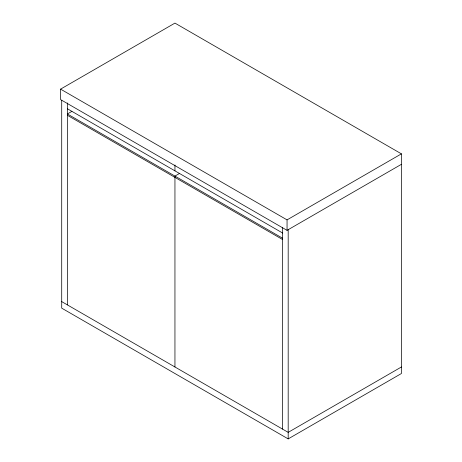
<?xml version="1.0" encoding="UTF-8"?>
<svg xmlns="http://www.w3.org/2000/svg" width="462" height="462" viewBox="0 0 462 462"><rect width="100%" height="100%" fill="white"/><g stroke="black" fill="none" stroke-linecap="round" stroke-linejoin="round"><path stroke-width="0.69" d="M401.42 164.316L287.052 230.347L60.58 99.59L60.58 89.131L174.948 23.1L401.42 153.852L401.42 373.521L288.184 438.9L61.712 308.148L61.712 100.381M71.905 111.359L67.371 113.975L282.525 238.19M179.475 173.469L174.948 176.08L174.948 366.984M60.58 89.131L287.052 219.883L401.42 153.852M401.42 366.984L288.184 432.363L61.712 301.611M67.371 108.743L282.698 233.062M67.371 115.281L282.525 239.495M288.184 229.689L288.184 438.9M287.052 219.883L287.052 230.347M282.525 227.731L282.525 429.094M174.948 164.969L174.948 170.853M67.371 102.928L67.371 304.88"/></g></svg>
